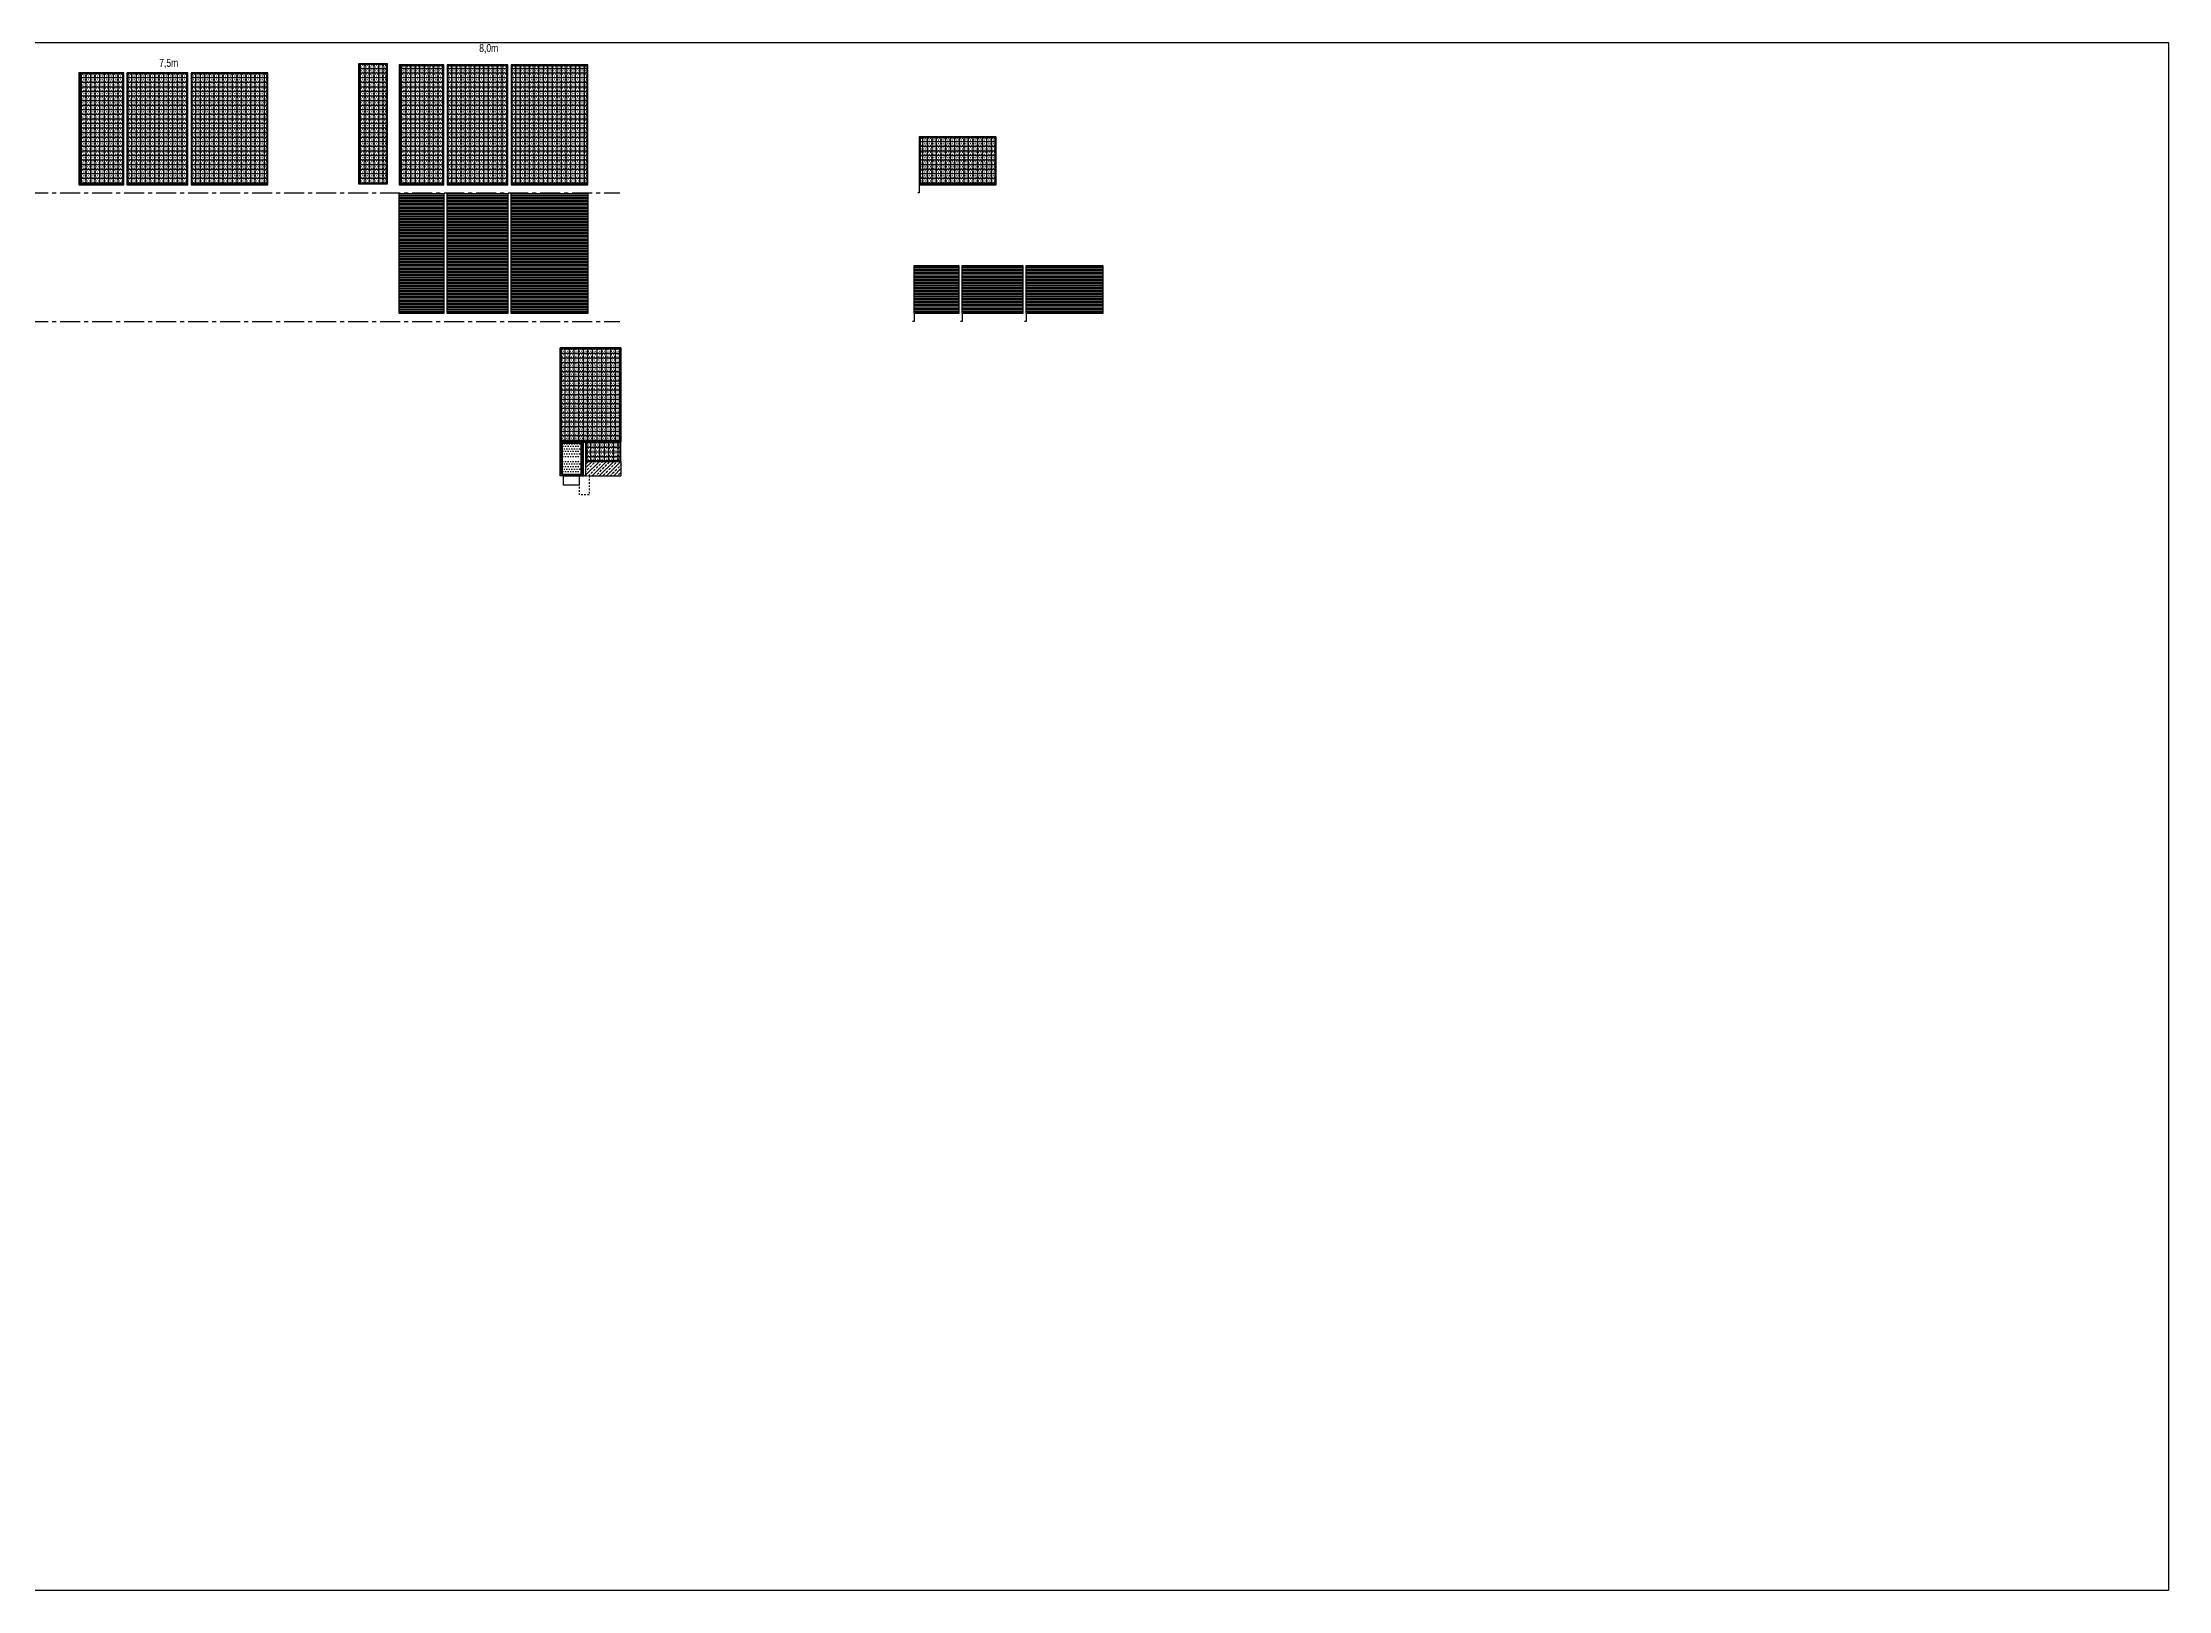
# Model space of a CAD drawing. Header units: millimetres. Extents: x 7 to 378, y -139 to -42.
# Drawn here: x 245 to 377.9, y -138.7 to -42 of the extents above; entities that cross this region are included whole.
import ezdxf

# ---------------------------------------------------------------- set-up
doc = ezdxf.new("R2010")
doc.units = ezdxf.units.MM
doc.linetypes.add('CENTER', pattern=[2, 1.25, -0.25, 0.25, -0.25])
doc.linetypes.add('DASHED', pattern=[0.75, 0.5, -0.25])
doc.layers.add('m_panele', color=7, linetype='Continuous')
doc.styles.add('CDMSTYLE', font='CDMSIMPL', dxfattribs={"width": 0.8, "bigfont": 'CDMBIGPL'})
pattern_1 = [(0, (-346.90001, -278.24322), (0.0555625, 0.111125), [0, -0.111125])]
pattern_2 = [(90, (-346.9, -278.24322), (-0.28575, 6e-17), []), (180, (-346.9, -278.24322), (-6e-17, -0.28575), [])]
pattern_3 = [(0, (-344.70027, -270.53981), (3e-17, 0.09525), [])]
pattern_4 = [(45, (-151.2667, -223.5827), (-0.2245064, 0.2245064), []), (45, (-151.0422, -223.5827), (-0.2245064, 0.2245064), [0.15875, -0.079375])]
pattern_5 = [(90, (0.1, 0.41), (-0.28575, 6e-17), []), (180, (0.1, 0.41), (-6e-17, -0.28575), [])]
pattern_6 = [(0, (0.1, 0.41), (0.0555625, 0.111125), [0, -0.111125])]
pattern_7 = [(90, (-1.5, 1.71), (-0.28575, 6e-17), []), (180, (-1.5, 1.71), (-6e-17, -0.28575), [])]
pattern_8 = [(0, (-1.5, 1.71), (0.0555625, 0.111125), [0, -0.111125])]
pattern_9 = [(0, (-147.98, -221.39), (0.079375, 0.15875), [0, -0.15875])]

# ---------------------------------------------------------------- blocks, each defined once
blk = doc.blocks.new('P_5_3.5_1')
at = {"layer": 'm_panele'}
h = blk.add_hatch(color=251, dxfattribs=at)
h.paths.add_polyline_path([(0.1, 0.5), (4.9, 0.5), (4.9, 3.5), (0.1, 3.5)])
h.paths.add_polyline_path([(0.15, 3.45), (4.85, 3.45), (4.85, 0.55), (0.15, 0.55)], flags=16)
h = blk.add_hatch(dxfattribs=at)
h.set_pattern_fill('DOTS', color=95, scale=0.07, style=0)
h.set_pattern_definition(pattern_1)
h.paths.add_polyline_path([(0.15, 0.55), (4.85, 0.55), (4.85, 3.45), (0.15, 3.45)])
h = blk.add_hatch(dxfattribs=at)
h.set_pattern_fill('ANSI37', color=251, scale=0.09, angle=45, style=0)
h.set_pattern_definition(pattern_2)
h.paths.add_polyline_path([(0.15, 0.55), (4.85, 0.55), (4.85, 3.45), (0.15, 3.45)])
at = {"layer": 'm_panele', "color": 251}
blk.add_lwpolyline([(0.1, 0.5), (4.9, 0.5), (4.9, 3.5), (0.1, 3.5), (0.1, 0.5)], dxfattribs=at)
blk.add_lwpolyline([(0.15, 0.55), (4.85, 0.55), (4.85, 3.45), (0.15, 3.45)], close=True, dxfattribs=at)
blk = doc.blocks.new('P_3_7.5_1')
at = {"layer": 'm_panele'}
h = blk.add_hatch(color=251, dxfattribs=at)
h.paths.add_polyline_path([(0.1, 0.5), (2.9, 0.5), (2.9, 7.5), (0.1, 7.5)])
h.paths.add_polyline_path([(0.15, 7.45), (2.85, 7.45), (2.85, 0.55), (0.15, 0.55)], flags=16)
h = blk.add_hatch(dxfattribs=at)
h.set_pattern_fill('DOTS', color=95, scale=0.07, style=0)
h.set_pattern_definition(pattern_1)
h.paths.add_polyline_path([(0.15, 0.55), (2.85, 0.55), (2.85, 7.45), (0.15, 7.45)])
h = blk.add_hatch(dxfattribs=at)
h.set_pattern_fill('ANSI37', color=251, scale=0.09, angle=45, style=0)
h.set_pattern_definition(pattern_2)
h.paths.add_polyline_path([(0.15, 0.55), (2.85, 0.55), (2.85, 7.45), (0.15, 7.45)])
at = {"layer": 'm_panele', "color": 251}
blk.add_lwpolyline([(0.1, 0.5), (2.9, 0.5), (2.9, 7.5), (0.1, 7.5), (0.1, 0.5)], dxfattribs=at)
blk.add_lwpolyline([(0.15, 0.55), (2.85, 0.55), (2.85, 7.45), (0.15, 7.45)], close=True, dxfattribs=at)
blk = doc.blocks.new('P_4_7.5_1')
at = {"layer": 'm_panele'}
h = blk.add_hatch(color=251, dxfattribs=at)
h.paths.add_polyline_path([(0.1, 0.5), (3.9, 0.5), (3.9, 7.5), (0.1, 7.5)])
h.paths.add_polyline_path([(0.15, 7.45), (3.85, 7.45), (3.85, 0.55), (0.15, 0.55)], flags=16)
h = blk.add_hatch(dxfattribs=at)
h.set_pattern_fill('DOTS', color=95, scale=0.07, style=0)
h.set_pattern_definition(pattern_1)
h.paths.add_polyline_path([(0.15, 0.55), (3.85, 0.55), (3.85, 7.45), (0.15, 7.45)])
h = blk.add_hatch(dxfattribs=at)
h.set_pattern_fill('ANSI37', color=251, scale=0.09, angle=45, style=0)
h.set_pattern_definition(pattern_2)
h.paths.add_polyline_path([(0.15, 0.55), (3.85, 0.55), (3.85, 7.45), (0.15, 7.45)])
at = {"layer": 'm_panele', "color": 251}
blk.add_lwpolyline([(0.1, 0.5), (3.9, 0.5), (3.9, 7.5), (0.1, 7.5), (0.1, 0.5)], dxfattribs=at)
blk.add_lwpolyline([(0.15, 0.55), (3.85, 0.55), (3.85, 7.45), (0.15, 7.45)], close=True, dxfattribs=at)
blk = doc.blocks.new('P_5_7.5_1')
at = {"layer": 'm_panele'}
h = blk.add_hatch(color=251, dxfattribs=at)
h.paths.add_polyline_path([(0.1, 0.5), (4.9, 0.5), (4.9, 7.5), (0.1, 7.5)])
h.paths.add_polyline_path([(0.15, 7.45), (4.85, 7.45), (4.85, 0.55), (0.15, 0.55)], flags=16)
h = blk.add_hatch(dxfattribs=at)
h.set_pattern_fill('DOTS', color=95, scale=0.07, style=0)
h.set_pattern_definition(pattern_1)
h.paths.add_polyline_path([(0.15, 0.55), (4.85, 0.55), (4.85, 7.45), (0.15, 7.45)])
h = blk.add_hatch(dxfattribs=at)
h.set_pattern_fill('ANSI37', color=251, scale=0.09, angle=45, style=0)
h.set_pattern_definition(pattern_2)
h.paths.add_polyline_path([(0.15, 0.55), (4.85, 0.55), (4.85, 7.45), (0.15, 7.45)])
at = {"layer": 'm_panele', "color": 251}
blk.add_lwpolyline([(0.1, 0.5), (4.9, 0.5), (4.9, 7.5), (0.1, 7.5), (0.1, 0.5)], dxfattribs=at)
blk.add_lwpolyline([(0.15, 0.55), (4.85, 0.55), (4.85, 7.45), (0.15, 7.45)], close=True, dxfattribs=at)
blk = doc.blocks.new('P_3_8_1')
at = {"layer": 'm_panele'}
h = blk.add_hatch(color=251, dxfattribs=at)
h.paths.add_polyline_path([(0.1, 0.5), (2.9, 0.5), (2.9, 8), (0.1, 8)])
h.paths.add_polyline_path([(0.15, 7.95), (2.85, 7.95), (2.85, 0.55), (0.15, 0.55)], flags=16)
h = blk.add_hatch(dxfattribs=at)
h.set_pattern_fill('DOTS', color=95, scale=0.07, style=0)
h.set_pattern_definition(pattern_1)
h.paths.add_polyline_path([(0.15, 0.55), (2.85, 0.55), (2.85, 7.95), (0.15, 7.95)])
h = blk.add_hatch(dxfattribs=at)
h.set_pattern_fill('ANSI37', color=251, scale=0.09, angle=45, style=0)
h.set_pattern_definition(pattern_2)
h.paths.add_polyline_path([(0.15, 0.55), (2.85, 0.55), (2.85, 7.95), (0.15, 7.95)])
at = {"layer": 'm_panele', "color": 251}
blk.add_lwpolyline([(0.1, 0.5), (2.9, 0.5), (2.9, 8), (0.1, 8), (0.1, 0.5)], dxfattribs=at)
blk.add_lwpolyline([(0.15, 0.55), (2.85, 0.55), (2.85, 7.95), (0.15, 7.95)], close=True, dxfattribs=at)
blk = doc.blocks.new('P_4_8_1')
at = {"layer": 'm_panele'}
h = blk.add_hatch(color=251, dxfattribs=at)
h.paths.add_polyline_path([(0.1, 0.5), (3.9, 0.5), (3.9, 8), (0.1, 8)])
h.paths.add_polyline_path([(0.15, 7.95), (3.85, 7.95), (3.85, 0.55), (0.15, 0.55)], flags=16)
h = blk.add_hatch(dxfattribs=at)
h.set_pattern_fill('DOTS', color=95, scale=0.07, style=0)
h.set_pattern_definition(pattern_1)
h.paths.add_polyline_path([(0.15, 0.55), (3.85, 0.55), (3.85, 7.95), (0.15, 7.95)])
h = blk.add_hatch(dxfattribs=at)
h.set_pattern_fill('ANSI37', color=251, scale=0.09, angle=45, style=0)
h.set_pattern_definition(pattern_2)
h.paths.add_polyline_path([(0.15, 0.55), (3.85, 0.55), (3.85, 7.95), (0.15, 7.95)])
at = {"layer": 'm_panele', "color": 251}
blk.add_lwpolyline([(0.1, 0.5), (3.9, 0.5), (3.9, 8), (0.1, 8), (0.1, 0.5)], dxfattribs=at)
blk.add_lwpolyline([(0.15, 0.55), (3.85, 0.55), (3.85, 7.95), (0.15, 7.95)], close=True, dxfattribs=at)
blk = doc.blocks.new('P_5_8_1')
at = {"layer": 'm_panele'}
h = blk.add_hatch(color=251, dxfattribs=at)
h.paths.add_polyline_path([(0.1, 0.5), (4.9, 0.5), (4.9, 8), (0.1, 8)])
h.paths.add_polyline_path([(0.15, 7.95), (4.85, 7.95), (4.85, 0.55), (0.15, 0.55)], flags=16)
h = blk.add_hatch(dxfattribs=at)
h.set_pattern_fill('DOTS', color=95, scale=0.07, style=0)
h.set_pattern_definition(pattern_1)
h.paths.add_polyline_path([(0.15, 0.55), (4.85, 0.55), (4.85, 7.95), (0.15, 7.95)])
h = blk.add_hatch(dxfattribs=at)
h.set_pattern_fill('ANSI37', color=251, scale=0.09, angle=45, style=0)
h.set_pattern_definition(pattern_2)
h.paths.add_polyline_path([(0.15, 0.55), (4.85, 0.55), (4.85, 7.95), (0.15, 7.95)])
at = {"layer": 'm_panele', "color": 251}
blk.add_lwpolyline([(0.1, 0.5), (4.9, 0.5), (4.9, 8), (0.1, 8), (0.1, 0.5)], dxfattribs=at)
blk.add_lwpolyline([(0.15, 0.55), (4.85, 0.55), (4.85, 7.95), (0.15, 7.95)], close=True, dxfattribs=at)
blk = doc.blocks.new('P_3_8_2')
at = {"layer": 'm_panele', "linetype": 'Continuous', "lineweight": 25}
h = blk.add_hatch(dxfattribs=at)
h.set_pattern_fill('ANSI31', scale=0.03, angle=315)
h.set_pattern_definition(pattern_3)
h.paths.add_polyline_path([(0.1, 8), (2.9, 8), (2.9, 0.5), (0.1, 0.5)])
at = {"layer": 'm_panele', "color": 1, "linetype": 'Continuous', "lineweight": 25}
blk.add_lwpolyline([(0.1, 8), (2.9, 8), (2.9, 0.5), (0.1, 0.5)], close=True, dxfattribs=at)
blk = doc.blocks.new('P_4_8_2')
at = {"layer": 'm_panele', "linetype": 'Continuous', "lineweight": 25}
h = blk.add_hatch(dxfattribs=at)
h.set_pattern_fill('ANSI31', scale=0.03, angle=315)
h.set_pattern_definition(pattern_3)
h.paths.add_polyline_path([(0.1, 8), (3.9, 8), (3.9, 0.5), (0.1, 0.5)])
at = {"layer": 'm_panele', "color": 1, "linetype": 'Continuous', "lineweight": 25}
blk.add_lwpolyline([(0.1, 8), (3.9, 8), (3.9, 0.5), (0.1, 0.5)], close=True, dxfattribs=at)
blk = doc.blocks.new('P_5_8_2')
at = {"layer": 'm_panele', "linetype": 'Continuous', "lineweight": 25}
h = blk.add_hatch(dxfattribs=at)
h.set_pattern_fill('ANSI31', scale=0.03, angle=315)
h.set_pattern_definition(pattern_3)
h.paths.add_polyline_path([(0.1, 8), (4.9, 8), (4.9, 0.5), (0.1, 0.5)])
at = {"layer": 'm_panele', "color": 1, "linetype": 'Continuous', "lineweight": 25}
blk.add_lwpolyline([(0.1, 8), (4.9, 8), (4.9, 0.5), (0.1, 0.5)], close=True, dxfattribs=at)
blk = doc.blocks.new('DZ_4_8_1')
at = {"layer": 'm_panele'}
h = blk.add_hatch(color=251, dxfattribs=at)
h.paths.add_polyline_path([(3.89, 8), (0.1, 8), (0.1, 2.11), (3.89, 2.11)])
h.paths.add_polyline_path([(3.84, 2.16), (0.15, 2.16), (0.15, 7.95), (3.84, 7.95)], flags=16)
h = blk.add_hatch(color=251, dxfattribs=at)
h.paths.add_polyline_path([(3.89, 8), (0.1, 8), (0.1, 2.11), (3.89, 2.11)])
h.paths.add_polyline_path([(3.84, 2.16), (0.15, 2.16), (0.15, 7.95), (3.84, 7.95)], flags=16)
h = blk.add_hatch(dxfattribs=at)
h.set_pattern_fill('ANSI37', color=251, scale=0.09, angle=45, style=0)
h.set_pattern_definition(pattern_7)
h.paths.add_polyline_path([(3.84, 7.95), (0.15, 7.95), (0.15, 2.16), (3.84, 2.16)])
h = blk.add_hatch(dxfattribs=at)
h.set_pattern_fill('DOTS', color=95, scale=0.07, style=0)
h.set_pattern_definition(pattern_8)
h.paths.add_polyline_path([(3.84, 7.95), (0.15, 7.95), (0.15, 2.16), (3.84, 2.16)])
h = blk.add_hatch(dxfattribs=at)
h.set_pattern_fill('ANSI37', color=251, scale=0.09, angle=45, style=0)
h.set_pattern_definition(pattern_7)
h.paths.add_polyline_path([(3.84, 7.95), (0.15, 7.95), (0.15, 2.16), (3.84, 2.16)])
h = blk.add_hatch(dxfattribs=at)
h.set_pattern_fill('DOTS', color=95, scale=0.07, style=0)
h.set_pattern_definition(pattern_8)
h.paths.add_polyline_path([(3.84, 7.95), (0.15, 7.95), (0.15, 2.16), (3.84, 2.16)])
at = {"layer": 'm_panele', "linetype": 'Continuous', "lineweight": 25}
h = blk.add_hatch(dxfattribs=at)
h.set_pattern_fill('DOTS', color=95, scale=0.1)
h.set_pattern_definition(pattern_9)
h.paths.add_polyline_path([(1.38, 2.04), (0.23, 2.04), (0.23, 1.13), (1.38, 1.13)])
h.paths.add_polyline_path([(1.38, 1.06), (0.23, 1.06), (0.23, 0.08), (1.38, 0.08)])
h = blk.add_hatch(dxfattribs=at)
h.set_pattern_fill('DOTS', color=95, scale=0.1)
h.set_pattern_definition(pattern_9)
h.paths.add_polyline_path([(1.38, 2.04), (0.23, 2.04), (0.23, 1.13), (1.38, 1.13)])
h.paths.add_polyline_path([(1.38, 1.06), (0.23, 1.06), (0.23, 0.08), (1.38, 0.08)])
at = {"layer": 'm_panele'}
h = blk.add_hatch(color=251, dxfattribs=at)
h.paths.add_polyline_path([(3.89, 2.11), (1.7, 2.11), (1.7, 0.91), (3.89, 0.91)])
h.paths.add_polyline_path([(3.84, 0.96), (1.75, 0.96), (1.75, 2.06), (3.84, 2.06)], flags=16)
h = blk.add_hatch(color=251, dxfattribs=at)
h.paths.add_polyline_path([(3.89, 2.11), (1.7, 2.11), (1.7, 0.91), (3.89, 0.91)])
h.paths.add_polyline_path([(3.84, 0.96), (1.75, 0.96), (1.75, 2.06), (3.84, 2.06)], flags=16)
h = blk.add_hatch(dxfattribs=at)
h.set_pattern_fill('ANSI37', color=251, scale=0.09, angle=45, style=0)
h.set_pattern_definition(pattern_5)
h.paths.add_polyline_path([(3.84, 2.06), (1.75, 2.06), (1.75, 0.96), (3.84, 0.96)])
h = blk.add_hatch(dxfattribs=at)
h.set_pattern_fill('DOTS', color=95, scale=0.07, style=0)
h.set_pattern_definition(pattern_6)
h.paths.add_polyline_path([(3.84, 2.06), (1.75, 2.06), (1.75, 0.96), (3.84, 0.96)])
h = blk.add_hatch(dxfattribs=at)
h.set_pattern_fill('ANSI37', color=251, scale=0.09, angle=45, style=0)
h.set_pattern_definition(pattern_5)
h.paths.add_polyline_path([(3.84, 2.06), (1.75, 2.06), (1.75, 0.96), (3.84, 0.96)])
h = blk.add_hatch(dxfattribs=at)
h.set_pattern_fill('DOTS', color=95, scale=0.07, style=0)
h.set_pattern_definition(pattern_6)
h.paths.add_polyline_path([(3.84, 2.06), (1.75, 2.06), (1.75, 0.96), (3.84, 0.96)])
h = blk.add_hatch(dxfattribs=at)
h.set_pattern_fill('ANSI33', color=8, scale=0.05, style=0)
h.set_pattern_definition(pattern_4)
h.paths.add_polyline_path([(3.89, 0.91), (1.7, 0.91), (1.7, 0.01), (1.9, 0.01), (4.69, 0.01), (3.89, 0.01)])
h = blk.add_hatch(dxfattribs=at)
h.set_pattern_fill('ANSI33', color=8, scale=0.05, style=0)
h.set_pattern_definition(pattern_4)
h.paths.add_polyline_path([(3.89, 0.91), (1.7, 0.91), (1.7, 0.01), (1.9, 0.01), (4.69, 0.01), (3.89, 0.01)])
at = {"layer": 'm_panele', "color": 8}
blk.add_line((1.9, 0.01), (3.89, 0.01), dxfattribs=at)
blk.add_line((1.9, 0.01), (3.89, 0.01), dxfattribs=at)
blk.add_line((1.9, 0.01), (3.89, 0.01), dxfattribs=at)
blk.add_line((1.9, 0.01), (3.89, 0.01), dxfattribs=at)
at = {"layer": 'm_panele', "color": 8, "lineweight": 25}
blk.add_line((3.89, 0.91), (3.89, 0.01), dxfattribs=at)
blk.add_line((3.89, 0.91), (3.89, 0.01), dxfattribs=at)
at = {"layer": 'm_panele', "color": 251}
for points in [[(0.1, 2.11), (3.89, 2.11), (3.89, 8), (0.1, 8), (0.1, 2.11)], [(0.1, 2.11), (3.89, 2.11), (3.89, 8), (0.1, 8), (0.1, 2.11)], [(1.7, 0.91), (3.89, 0.91), (3.89, 2.11), (1.7, 2.11), (1.7, 0.91)], [(1.7, 0.91), (3.89, 0.91), (3.89, 2.11), (1.7, 2.11), (1.7, 0.91)]]:
    blk.add_lwpolyline(points, dxfattribs=at)
for points in [[(0.1, 8), (3.89, 8), (3.89, 2.11), (0.1, 2.11)], [(0.1, 8), (3.89, 8), (3.89, 2.11), (0.1, 2.11)], [(0.15, 2.16), (3.84, 2.16), (3.84, 7.95), (0.15, 7.95)], [(0.15, 2.16), (3.84, 2.16), (3.84, 7.95), (0.15, 7.95)], [(1.75, 0.96), (3.84, 0.96), (3.84, 2.06), (1.75, 2.06)], [(1.75, 0.96), (3.84, 0.96), (3.84, 2.06), (1.75, 2.06)]]:
    blk.add_lwpolyline(points, close=True, dxfattribs=at)
at = {"layer": 'm_panele', "color": 1, "linetype": 'Continuous', "lineweight": 25}
for points in [[(0.1, 2.11), (1.52, 2.11), (1.52, 0.01), (0.1, 0.01)], [(0.1, 2.11), (1.52, 2.11), (1.52, 0.01), (0.1, 0.01)], [(0.16, 2.11), (1.45, 2.11), (1.45, 0.01), (0.16, 0.01)], [(0.16, 2.11), (1.45, 2.11), (1.45, 0.01), (0.16, 0.01)], [(0.23, 2.04), (1.38, 2.04), (1.38, 0.08), (0.23, 0.08)], [(0.23, 2.04), (1.38, 2.04), (1.38, 0.08), (0.23, 0.08)], [(1.45, 0.01), (1.52, 0.01), (1.52, 2.11), (1.45, 2.11)], [(1.45, 0.01), (1.52, 0.01), (1.52, 2.11), (1.45, 2.11)], [(1.52, 2.11), (1.68, 2.11), (1.68, 0.01), (1.52, 0.01)], [(1.52, 2.11), (1.68, 2.11), (1.68, 0.01), (1.52, 0.01)], [(0.31, 0), (1.29, 0), (1.29, -0.58), (0.31, -0.58)], [(0.31, 0), (1.29, 0), (1.29, -0.58), (0.31, -0.58)]]:
    blk.add_lwpolyline(points, close=True, dxfattribs=at)
at = {"layer": 'm_panele', "color": 1, "linetype": 'DASHED', "ltscale": 0.005}
blk.add_lwpolyline([(1.3, 0.01), (1.9, 0.01), (1.9, -1.19), (1.3, -1.19)], close=True, dxfattribs=at)
blk.add_lwpolyline([(1.3, 0.01), (1.9, 0.01), (1.9, -1.19), (1.3, -1.19)], close=True, dxfattribs=at)
blk = doc.blocks.new('P_2_8_1')
at = {"layer": 'm_panele'}
h = blk.add_hatch(color=251, dxfattribs=at)
h.paths.add_polyline_path([(0.1, 0.5), (1.9, 0.5), (1.9, 8), (0.1, 8)])
h.paths.add_polyline_path([(0.15, 7.95), (1.85, 7.95), (1.85, 0.55), (0.15, 0.55)], flags=16)
h = blk.add_hatch(dxfattribs=at)
h.set_pattern_fill('DOTS', color=95, scale=0.07, style=0)
h.set_pattern_definition(pattern_1)
h.paths.add_polyline_path([(1.85, 7.95), (0.15, 7.95), (0.15, 0.55), (1.85, 0.55)])
h = blk.add_hatch(dxfattribs=at)
h.set_pattern_fill('ANSI37', color=251, scale=0.09, angle=45, style=0)
h.set_pattern_definition(pattern_2)
h.paths.add_polyline_path([(0.15, 0.55), (1.85, 0.55), (1.85, 7.95), (0.15, 7.95)])
at = {"layer": 'm_panele', "color": 251}
blk.add_lwpolyline([(0.1, 0.5), (1.9, 0.5), (1.9, 8), (0.1, 8), (0.1, 0.5)], dxfattribs=at)
blk.add_lwpolyline([(0.15, 0.55), (1.85, 0.55), (1.85, 7.95), (0.15, 7.95)], close=True, dxfattribs=at)

msp = doc.modelspace()

# ---------------------------------------------------------------- hatches: boundary and pattern name
at = {"layer": 'm_panele', "linetype": 'Continuous', "lineweight": 25}
h = msp.add_hatch(dxfattribs=at)
h.set_pattern_fill('ANSI31', scale=0.03, angle=315)
h.set_pattern_definition([(0, (-45.31468, -330.00034), (3e-17, 0.09525), [])])
h.paths.add_polyline_path([(299.4856, -55.9605), (299.4856, -58.9605), (302.2856, -58.9605), (302.2856, -55.9605)])
h = msp.add_hatch(dxfattribs=at)
h.set_pattern_fill('ANSI31', scale=0.03, angle=315)
h.set_pattern_definition([(0, (-42.31468, -330.00034), (3e-17, 0.09525), [])])
h.paths.add_polyline_path([(302.4856, -55.9605), (302.4856, -58.9605), (306.2856, -58.9605), (306.2856, -55.9605)])
h = msp.add_hatch(dxfattribs=at)
h.set_pattern_fill('ANSI31', scale=0.03, angle=315)
h.set_pattern_definition([(0, (-38.31468, -330.00034), (3e-17, 0.09525), [])])
h.paths.add_polyline_path([(306.4856, -55.9605), (306.4856, -58.9605), (311.2856, -58.9605), (311.2856, -55.9605)])

# ---------------------------------------------------------------- linework, layer by layer
at = {"color": 8, "linetype": 'CENTER', "lineweight": 25}
for p, q in [((62.1244, -51.4251), (281.0959, -51.4251)), ((62.1244, -59.4605), (281.0959, -59.4605))]:
    msp.add_line(p, q, dxfattribs=at)
at = {"color": 1, "linetype": 'Continuous', "lineweight": 25}
msp.add_lwpolyline([(7.0225, -42.0255), (377.8749, -42.0255), (377.8749, -138.7269), (7.0225, -138.7269)], close=True, dxfattribs=at)
at = {"layer": 'm_panele', "color": 1, "linetype": 'Continuous', "lineweight": 25}
for p, q in [((299.8134, -51.4251), (299.7134, -51.4251)), ((299.8134, -50.9251), (299.8134, -51.4251)), ((299.4856, -59.4605), (299.3856, -59.4605)), ((299.4856, -58.9605), (299.4856, -59.4605)), ((302.4856, -59.4605), (302.3856, -59.4605)), ((302.4856, -58.9605), (302.4856, -59.4605)), ((306.4856, -59.4605), (306.3856, -59.4605)), ((306.4856, -58.9605), (306.4856, -59.4605))]:
    msp.add_line(p, q, dxfattribs=at)
for points in [[(299.4856, -55.9605), (302.2856, -55.9605), (302.2856, -58.9605), (299.4856, -58.9605)], [(302.4856, -55.9605), (306.2856, -55.9605), (306.2856, -58.9605), (302.4856, -58.9605)], [(306.4856, -55.9605), (311.2856, -55.9605), (311.2856, -58.9605), (306.4856, -58.9605)]]:
    msp.add_lwpolyline(points, close=True, dxfattribs=at)

# ---------------------------------------------------------------- block references
for name, p in [('P_2_8_1', (264.6709, -51.3525)), ('P_3_8_1', (267.2013, -51.4251)), ('P_4_8_1', (270.2013, -51.4251)), ('P_5_8_1', (274.2013, -51.4251)), ('P_3_7.5_1', (247.2013, -51.4251)), ('P_4_7.5_1', (250.2013, -51.4251)), ('P_5_7.5_1', (254.2013, -51.4251)), ('P_5_3.5_1', (299.7134, -51.4251)), ('P_3_8_2', (267.2013, -59.4605)), ('P_4_8_2', (270.2013, -59.4605)), ('P_5_8_2', (274.2013, -59.4605))]:
    msp.add_blockref(name, p, dxfattribs=at)
at = {"layer": 'm_panele', "color": 1, "lineweight": 25}
msp.add_blockref('DZ_4_8_1', (277.2781, -69.1013), dxfattribs=at)

# ---------------------------------------------------------------- texts
at = {"layer": 'm_panele', "color": 1, "linetype": 'Continuous', "lineweight": 25, "style": 'CDMSTYLE', "width": 0.8}
for s, p in [('8,0m', (272.3134, -42.6212)), ('7,5m', (252.3134, -43.5442))]:
    msp.add_text(s, height=0.5, dxfattribs=at).set_placement(p)

doc.saveas('drawing.dxf')
